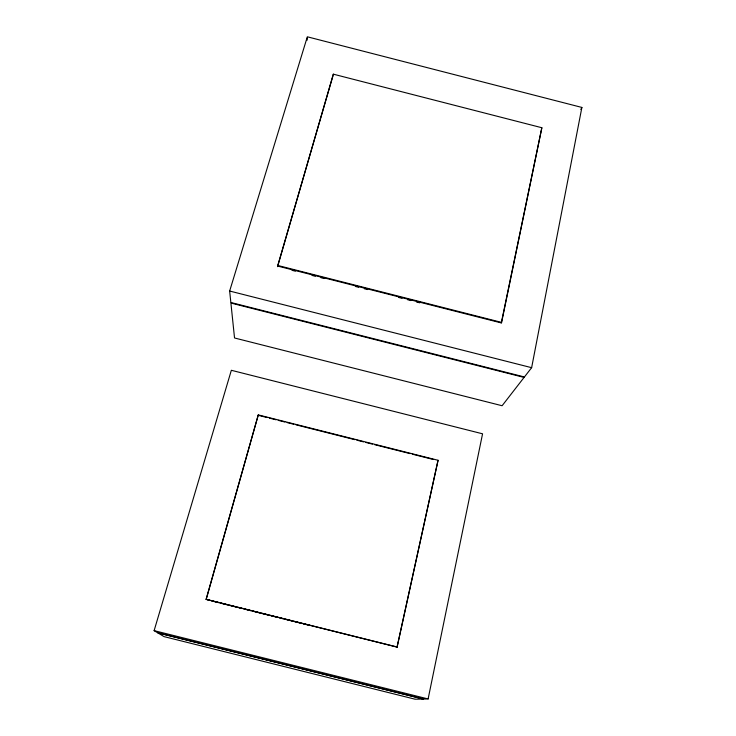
<?xml version="1.0" encoding="UTF-8"?>
<svg xmlns="http://www.w3.org/2000/svg" width="736" height="736" viewBox="0 0 736 736"><rect width="100%" height="100%" fill="white"/><g stroke="black" fill="none" stroke-linecap="round" stroke-linejoin="round"><path stroke-width="1.1" d="M277.592 266.662L333.307 74.161L541.852 127.733L501.612 322.396L501.29 322.929L277.601 266.046L332.902 76.084M307.16 40.176L307.28 37.922M333.224 74.989L333.307 74.161M531.631 367.687L581.882 107.438L307.335 36.8L229.65 291.033L230.846 302.487L524.428 376.97L531.631 367.687L229.65 291.033M428.113 698.961L482.568 433.808L231.343 370.291L154.118 630.642L157.624 632.758L423.504 699.044L428.113 698.961L154.118 630.642M501.29 322.929L541.852 127.733M258.281 414.902L206.209 599.426L397.072 647.119L438.058 460.276L258.281 414.902L206.108 599.27L209.65 600.41M397.072 647.119L438.058 460.276M580.842 109.443L581.882 107.438M206.108 599.27L397.265 647.036M211.885 600.972L218.574 602.646M220.8 603.198L227.488 604.872M229.715 605.424L236.403 607.099M238.63 607.651L241.969 608.488M244.205 609.049L250.893 610.714M253.12 611.276L259.808 612.95M262.034 613.502L268.723 615.176M270.949 615.728L277.638 617.403M279.864 617.955L283.213 618.792M285.439 619.353L292.128 621.018M294.354 621.58L301.042 623.254M303.269 623.806L309.957 625.48M258.299 415.316L267.168 417.551M269.376 418.112L276.028 419.787M278.245 420.348L284.896 422.022M287.114 422.584L293.756 424.258M295.973 424.819L354.715 439.64M356.923 440.202L363.575 441.885M365.792 442.437L372.444 444.121M374.661 444.682L410.118 453.624M412.335 454.186L433.394 459.503M277.61 265.429L501.612 322.396M292.036 270.333L295.375 271.179M312.046 275.42L315.376 276.267M320.933 277.684L324.263 278.53M355.387 286.442L358.717 287.288M364.274 288.705L367.604 289.552M398.728 297.464L402.058 298.31M407.615 299.727L410.946 300.573M416.502 301.981L419.842 302.836M524.078 377.421L502.108 405.738L234.536 337.98L230.902 303.039L524.078 377.421M423.283 699.053L415.076 699.2L164.054 636.622L157.789 632.859L423.283 699.053"/></g></svg>
